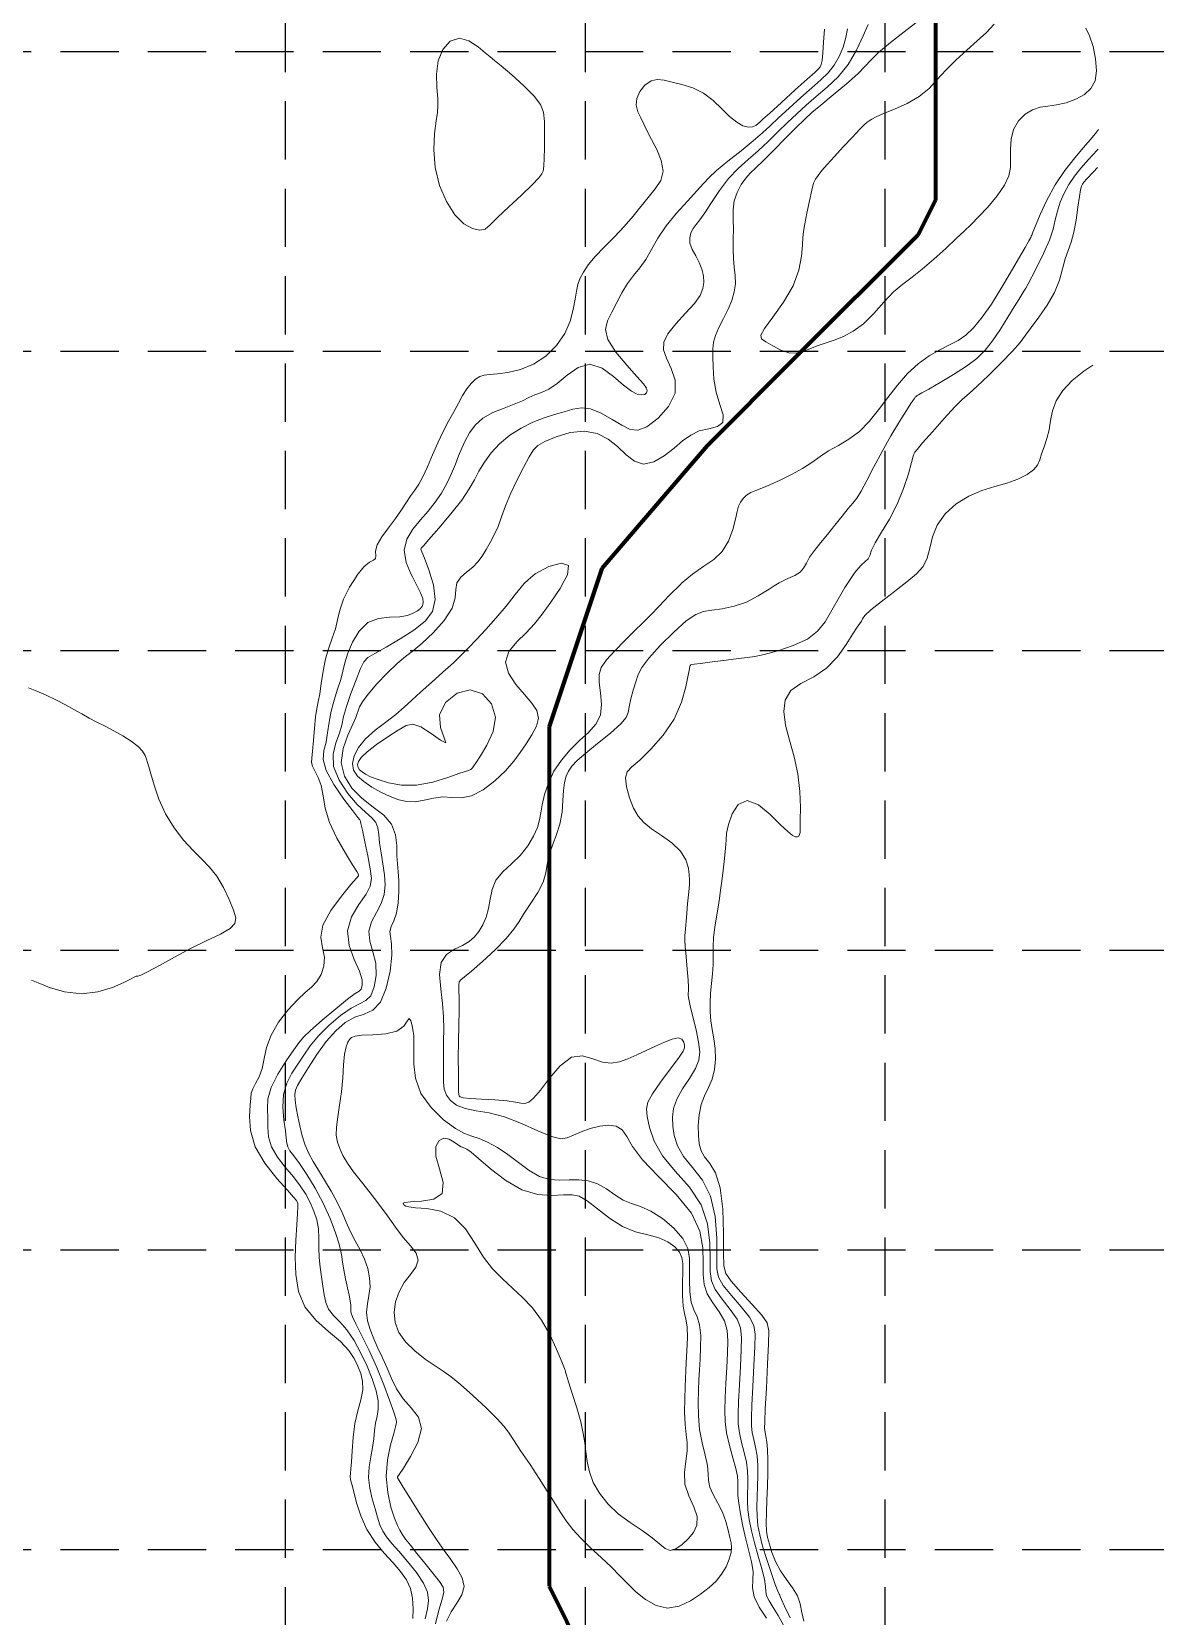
# Model space of a CAD drawing. Header units: inches. Extents: x 45655 to 51424, y 20024 to 23633.
# Drawn here: x 49993.1 to 50330.4, y 22348.5 to 22824.5 of the extents above; entities that cross this region are included whole.
import ezdxf

# ---------------------------------------------------------------- set-up
doc = ezdxf.new("R2010")
doc.units = ezdxf.units.IN
doc.header["$MEASUREMENT"] = 0
doc.linetypes.add('HIDDEN', pattern=[0.375, 0.25, -0.125])
doc.layers.add('CREEK', color=5, linetype='Continuous', lineweight=211)
doc.layers.add('CTR', color=43, linetype='Continuous', lineweight=9)
doc.layers.add('GRID', color=254, linetype='HIDDEN')

msp = doc.modelspace()

# ---------------------------------------------------------------- linework, layer by layer
at = {"layer": 'CREEK'}
for p, q in [((50264.44, 22837.14), (50264.44, 22810.79)), ((50264.44, 22810.79), (50264.44, 22789.71)), ((50264.44, 22789.71), (50264.44, 22773.9)), ((50264.44, 22773.9), (50259.17, 22763.36)), ((50259.17, 22763.36), (50222.25, 22726.47)), ((50222.25, 22726.47), (50195.89, 22700.12)), ((50195.89, 22700.12), (50164.25, 22663.23)), ((50164.25, 22663.23), (50148.43, 22615.81)), ((50148.43, 22615.81), (50148.43, 22573.65)), ((50148.43, 22573.65), (50148.43, 22484.06)), ((50148.43, 22484.06), (50148.43, 22473.52)), ((50148.43, 22473.52), (50148.43, 22405.01)), ((50148.43, 22405.01), (50148.43, 22357.58)), ((50148.43, 22357.58), (50174.79, 22304.89))]:
    msp.add_line(p, q, dxfattribs=at)
at = {"layer": 'CTR', "color": 5}
for points, elevation in [([(50117.63, 22347.05), (50119.04, 22349.85), (50120.75, 22352.45), (50122.25, 22354.92), (50122.93, 22357.42), (50122.36, 22360.08), (50120.87, 22362.82), (50118.95, 22365.56), (50116.98, 22368.29), (50114.89, 22371.3), (50112.47, 22374.93), (50109.64, 22379.33), (50106.85, 22383.77), (50104.65, 22387.33), (50103.43, 22389.31), (50102.97, 22390.07), (50102.9, 22390.22), (50102.98, 22390.38), (50103.44, 22391.13), (50104.7, 22393.05), (50106.88, 22396.48), (50109.06, 22400.75), (50110.12, 22404.93), (50109.23, 22408.32), (50107.06, 22411.14), (50104.6, 22413.87), (50102.65, 22416.81), (50101.15, 22419.94), (50099.82, 22423.09), (50098.46, 22426.13), (50097.08, 22429.05), (50095.8, 22431.87), (50094.72, 22434.62), (50093.96, 22437.28), (50093.68, 22439.85), (50093.92, 22442.36), (50094.38, 22444.86), (50094.71, 22447.45), (50094.58, 22450.18), (50094, 22453.01), (50093.02, 22455.82), (50091.72, 22458.56), (50090.27, 22461.27), (50088.84, 22464.01), (50087.57, 22466.85), (50086.32, 22469.82), (50084.85, 22472.95), (50083.04, 22476.23), (50081.06, 22479.48), (50079.18, 22482.47), (50077.59, 22485.08), (50076.3, 22487.5), (50075.23, 22490.02), (50074.35, 22492.83), (50073.63, 22495.8), (50073.02, 22498.68), (50072.52, 22501.28), (50072.19, 22503.48), (50072.09, 22505.22), (50072.3, 22506.54), (50072.97, 22507.96), (50074.25, 22510.1), (50076.24, 22513.37), (50078.75, 22517.29), (50081.54, 22521.16), (50084.39, 22524.39), (50087.25, 22526.84), (50090.11, 22528.47), (50092.91, 22529.42), (50095.54, 22530.56), (50097.81, 22532.93), (50099.58, 22537.16), (50100.76, 22542.33), (50101.27, 22547.1), (50101.17, 22550.47), (50100.81, 22552.66), (50100.66, 22554.24), (50101.07, 22555.7), (50101.83, 22557.42), (50102.6, 22559.74), (50103.1, 22562.85), (50103.32, 22566.31), (50103.32, 22569.55), (50103.15, 22572.17), (50102.91, 22574.48), (50102.76, 22576.97), (50102.73, 22579.99), (50102.38, 22583.28), (50101.19, 22586.41), (50098.8, 22589.1), (50095.64, 22591.58), (50092.26, 22594.22), (50089.23, 22597.3), (50087.01, 22600.86), (50086.07, 22604.84), (50086.63, 22609.12), (50088.08, 22613.19), (50089.56, 22616.43), (50090.44, 22618.45), (50090.85, 22619.63), (50091.1, 22620.51), (50091.52, 22621.63), (50092.42, 22623.23), (50094.1, 22625.52), (50096.73, 22628.56), (50099.84, 22631.83), (50102.86, 22634.72), (50105.38, 22636.79), (50107.7, 22638.57), (50110.38, 22640.78), (50113.67, 22643.94), (50116.93, 22647.65), (50119.32, 22651.29), (50120.27, 22654.37), (50120.42, 22656.88), (50120.73, 22658.91), (50121.72, 22660.34), (50121.91, 22660.6), (50123.69, 22662.11), (50125.55, 22663.59), (50127.07, 22665.21), (50128.33, 22666.97), (50129.52, 22668.9), (50130.74, 22671), (50131.98, 22673.31), (50133.14, 22675.88), (50134.21, 22678.77), (50135.35, 22682.02), (50136.83, 22685.68), (50138.74, 22689.7), (50140.77, 22693.6), (50142.52, 22696.78), (50143.76, 22698.86), (50145.05, 22700.2), (50147.14, 22701.39), (50150.53, 22702.81), (50154.76, 22704.04), (50159.07, 22704.52), (50162.87, 22703.8), (50166.14, 22702.12), (50169.01, 22699.85), (50171.59, 22697.4), (50174.11, 22695.42), (50176.82, 22694.56), (50179.86, 22695.28), (50183.02, 22697.11), (50185.99, 22699.4), (50188.55, 22701.53), (50190.96, 22703.3), (50193.54, 22704.53), (50196.44, 22705.2), (50199.06, 22705.84), (50200.66, 22707.06), (50200.7, 22709.35), (50199.74, 22712.52), (50198.6, 22716.2), (50197.93, 22720.05), (50197.69, 22723.7), (50197.64, 22726.83), (50197.64, 22729.22), (50197.82, 22731.2), (50198.39, 22733.23), (50199.46, 22735.65), (50200.83, 22738.34), (50202.19, 22741.1), (50203.29, 22743.74), (50204.05, 22746.29), (50204.4, 22748.75), (50204.33, 22751.19), (50204.04, 22753.69), (50203.77, 22756.33), (50203.72, 22759.2), (50203.76, 22762.18), (50203.78, 22765.18), (50203.71, 22768.1), (50203.72, 22770.91), (50204.05, 22773.62), (50204.91, 22776.19), (50206.12, 22778.52), (50207.48, 22780.45), (50208.83, 22781.98), (50210.47, 22783.55), (50212.77, 22785.73), (50215.92, 22788.88), (50219.44, 22792.46), (50222.65, 22795.72), (50225.1, 22798.13), (50227.31, 22800.15), (50230.03, 22802.44), (50233.74, 22805.49), (50237.75, 22808.84), (50241.16, 22811.85), (50243.33, 22814.06), (50245.02, 22815.94), (50247.32, 22818.17), (50250.94, 22821.18), (50255.09, 22824.42), (50258.59, 22827.08)], 562), ([(50113.06, 22660.55), (50112.39, 22662.78), (50111.03, 22666.31), (50110.26, 22668.27), (50109.98, 22669.02), (50109.98, 22669.16), (50110.09, 22669.31), (50110.73, 22670.05), (50112.39, 22671.97), (50115.36, 22675.38), (50118.95, 22679.62), (50122.21, 22683.76), (50124.49, 22687.12), (50126.05, 22689.88), (50127.41, 22692.46), (50129.02, 22695.19), (50131.05, 22697.99), (50133.59, 22700.72), (50136.66, 22703.23), (50140.06, 22705.41), (50143.57, 22707.18), (50146.93, 22708.5), (50150.09, 22709.48), (50152.97, 22710.32), (50155.58, 22711.08), (50158.14, 22711.49), (50160.92, 22711.15), (50164.08, 22709.85), (50167.35, 22708.02), (50170.32, 22706.23), (50172.8, 22705.02), (50175.11, 22704.77), (50177.82, 22705.81), (50181.15, 22708.34), (50184.34, 22711.9), (50186.31, 22715.88), (50186.35, 22719.75), (50185.13, 22723.3), (50183.65, 22726.36), (50182.78, 22728.91), (50182.86, 22731.24), (50184.09, 22733.76), (50186.48, 22736.74), (50189.41, 22739.9), (50192.06, 22742.84), (50193.78, 22745.26), (50194.65, 22747.29), (50194.91, 22749.17), (50194.78, 22751.11), (50194.32, 22753.1), (50193.52, 22755.12), (50192.47, 22757.13), (50191.43, 22759.08), (50190.74, 22760.91), (50190.66, 22762.57), (50191.05, 22764.05), (50191.73, 22765.35), (50192.57, 22766.52), (50193.67, 22767.94), (50195.17, 22770.07), (50197.18, 22773.16), (50199.62, 22776.79), (50202.35, 22780.37), (50205.26, 22783.41), (50208.24, 22786.08), (50211.26, 22788.69), (50214.23, 22791.47), (50217.15, 22794.34), (50220, 22797.16), (50222.81, 22799.83), (50225.65, 22802.42), (50228.67, 22805.03), (50231.92, 22807.81), (50235.19, 22810.94), (50238.2, 22814.64), (50240.76, 22818.93), (50242.77, 22823.19), (50244.24, 22826.6)], 564), ([(50309.55, 22825.54), (50310.69, 22823.23), (50311.75, 22820.01), (50312.53, 22816.3), (50312.79, 22812.72), (50312.34, 22809.75), (50311.13, 22807.41), (50309.2, 22805.58), (50306.61, 22804.16), (50303.67, 22803.14), (50300.78, 22802.48), (50298.19, 22802.11), (50295.85, 22801.75), (50293.6, 22801.03), (50291.37, 22799.65), (50289.37, 22797.66), (50287.9, 22795.13), (50287.15, 22792.2), (50286.93, 22789.14), (50286.95, 22786.22), (50286.92, 22783.63), (50286.46, 22781.13), (50285.21, 22778.37), (50282.94, 22775.13), (50280.12, 22771.79), (50277.38, 22768.84), (50275.14, 22766.57), (50273.07, 22764.59), (50270.64, 22762.32), (50267.51, 22759.36), (50263.97, 22756.09), (50260.48, 22753.1), (50257.4, 22750.76), (50254.6, 22748.67), (50251.85, 22746.28), (50248.93, 22743.18), (50245.9, 22739.81), (50242.82, 22736.76), (50239.78, 22734.52), (50236.81, 22732.96), (50233.99, 22731.83), (50231.35, 22730.9), (50228.92, 22730.06), (50226.69, 22729.25), (50224.66, 22728.44), (50222.65, 22727.91), (50220.47, 22727.97), (50218.02, 22728.81), (50215.59, 22730.08), (50213.55, 22731.32), (50212.25, 22732.21), (50212.01, 22733.3), (50213.12, 22735.31), (50215.66, 22738.73), (50218.85, 22743.19), (50221.69, 22748.08), (50223.41, 22752.84), (50224.22, 22757.06), (50224.51, 22760.37), (50224.67, 22762.63), (50224.86, 22764.47), (50225.23, 22766.74), (50225.84, 22769.99), (50226.58, 22773.66), (50227.3, 22776.84), (50227.87, 22778.92), (50228.44, 22780.21), (50229.21, 22781.31), (50230.35, 22782.73), (50231.96, 22784.61), (50234.1, 22787), (50236.77, 22789.9), (50239.49, 22792.81), (50241.76, 22795.18), (50243.17, 22796.57), (50243.98, 22797.27), (50244.57, 22797.69), (50245.34, 22798.19), (50246.64, 22798.91), (50248.86, 22799.89), (50252.14, 22801.22), (50255.96, 22802.91), (50259.6, 22804.96), (50262.51, 22807.37), (50264.99, 22810.06), (50267.57, 22812.95), (50270.59, 22815.94), (50273.85, 22818.9), (50277.01, 22821.7), (50279.78, 22824.26), (50282.08, 22826.71)], 558), ([(50107.52, 22347.84), (50107.68, 22350.79), (50107.47, 22353.92), (50106.82, 22356.89), (50105.6, 22359.52), (50103.84, 22361.98), (50101.6, 22364.55), (50098.95, 22367.49), (50096.22, 22370.83), (50093.78, 22374.59), (50091.95, 22378.68), (50090.66, 22382.64), (50089.79, 22385.93), (50089.21, 22388.16), (50088.88, 22389.55), (50088.75, 22390.51), (50088.8, 22391.45), (50088.95, 22392.79), (50089.13, 22394.96), (50089.33, 22398.25), (50089.62, 22402.25), (50090.17, 22406.4), (50091.04, 22410.2), (50091.94, 22413.58), (50092.52, 22416.52), (50092.48, 22419.1), (50091.95, 22421.4), (50091.07, 22423.62), (50089.96, 22425.91), (50088.33, 22428.36), (50085.82, 22431.05), (50082.28, 22434.04), (50078.42, 22437.49), (50075.17, 22441.49), (50073.23, 22446.11), (50072.38, 22451.16), (50072.24, 22456.4), (50072.42, 22461.52), (50072.71, 22466.06), (50072.96, 22469.52), (50073.06, 22471.55), (50073, 22472.54), (50072.85, 22472.97), (50072.58, 22473.41), (50071.76, 22474.38), (50069.89, 22476.46), (50066.71, 22480), (50063.1, 22484.57), (50060.19, 22489.57), (50058.8, 22494.39), (50058.55, 22498.65), (50058.76, 22501.99), (50058.89, 22504.17), (50059.04, 22505.64), (50059.47, 22506.94), (50060.32, 22508.55), (50061.37, 22510.58), (50062.3, 22513.08), (50062.93, 22516.04), (50063.65, 22519.4), (50064.97, 22523.08), (50067.23, 22526.94), (50070.07, 22530.61), (50072.88, 22533.66), (50075.24, 22535.83), (50077.12, 22537.49), (50078.68, 22539.17), (50079.98, 22541.29), (50080.84, 22543.78), (50081, 22546.49), (50080.44, 22549.31), (50079.97, 22552.45), (50080.57, 22556.15), (50082.9, 22560.51), (50086.11, 22564.84), (50088.98, 22568.27), (50090.61, 22570.18), (50091.21, 22570.93), (50091.28, 22571.13), (50091.19, 22571.37), (50090.71, 22572.22), (50089.48, 22574.24), (50087.3, 22577.77), (50084.74, 22582.28), (50082.56, 22586.98), (50081.28, 22591.26), (50080.62, 22594.95), (50080.03, 22598.03), (50079.15, 22600.49), (50078.16, 22602.41), (50077.4, 22603.84), (50077.12, 22604.96), (50077.2, 22606.28), (50077.46, 22608.36), (50077.72, 22611.56), (50077.99, 22615.27), (50078.31, 22618.66), (50078.7, 22621.15), (50079.14, 22623.2), (50079.6, 22625.55), (50080.06, 22628.72), (50080.61, 22632.4), (50081.34, 22636.07), (50082.32, 22639.36), (50083.37, 22642.29), (50084.29, 22645.06), (50084.96, 22647.81), (50085.65, 22650.73), (50086.77, 22653.98), (50088.55, 22657.6), (50090.7, 22661.06), (50090.73, 22661.1), (50092.84, 22663.72), (50094.57, 22665.14), (50095.78, 22665.75), (50096.38, 22666.21), (50096.4, 22667.06), (50096.35, 22668.43), (50096.8, 22670.34), (50098.2, 22672.75), (50100.22, 22675.48), (50102.33, 22678.24), (50104.14, 22680.83), (50105.64, 22683.14), (50106.93, 22685.11), (50108.13, 22686.78), (50109.32, 22688.51), (50110.56, 22690.74), (50111.94, 22693.78), (50113.43, 22697.34), (50115.02, 22700.99), (50116.65, 22704.37), (50118.28, 22707.45), (50119.82, 22710.28), (50121.21, 22712.88), (50122.5, 22715.2), (50123.76, 22717.21), (50125.04, 22718.83), (50126.33, 22720.05), (50127.62, 22720.86), (50128.95, 22721.28), (50130.61, 22721.49), (50132.93, 22721.7), (50136.11, 22722.12), (50139.88, 22723), (50143.8, 22724.58), (50147.5, 22727.04), (50150.71, 22730.2), (50153.2, 22733.78), (50154.8, 22737.5), (50155.72, 22741.07), (50156.25, 22744.16), (50156.64, 22746.55), (50157.08, 22748.48), (50157.73, 22750.27), (50158.74, 22752.21), (50160.23, 22754.4), (50162.32, 22756.91), (50165.02, 22759.77), (50168.04, 22762.84), (50171.02, 22765.99), (50173.66, 22769.04), (50176.01, 22771.97), (50178.23, 22774.69), (50180.33, 22777.22), (50181.97, 22779.76), (50182.67, 22782.57), (50182.14, 22785.76), (50180.8, 22789.07), (50179.23, 22792.12), (50177.92, 22794.62), (50176.88, 22796.69), (50175.95, 22798.57), (50175.13, 22800.44), (50174.63, 22802.37), (50174.75, 22804.41), (50175.69, 22806.52), (50177.24, 22808.41), (50179.07, 22809.68), (50180.94, 22810.11), (50182.97, 22809.87), (50185.4, 22809.29), (50188.34, 22808.58), (50191.57, 22807.58), (50194.77, 22806.04), (50197.69, 22803.81), (50200.3, 22801.27), (50202.65, 22798.95), (50204.78, 22797.24), (50206.65, 22796.21), (50208.23, 22795.8), (50209.51, 22795.91), (50210.47, 22796.32), (50211.16, 22796.81), (50211.7, 22797.28), (50212.66, 22798.15), (50214.71, 22800.03), (50218.22, 22803.21), (50222.34, 22806.96), (50225.95, 22810.23), (50228.19, 22812.24), (50229.29, 22813.27), (50229.82, 22813.89), (50230.18, 22814.6), (50230.47, 22815.83), (50230.67, 22817.99), (50230.81, 22821.29), (50231.14, 22825.25)], 568), ([(50111.26, 22347.8), (50111.92, 22350.75), (50112.24, 22353.31), (50111.93, 22355.74), (50110.76, 22358.44), (50108.62, 22361.64), (50105.96, 22365), (50103.35, 22368.04), (50101.26, 22370.42), (50099.69, 22372.34), (50098.52, 22374.12), (50097.67, 22376.04), (50096.95, 22378.25), (50096.23, 22380.81), (50095.38, 22383.77), (50094.64, 22386.98), (50094.26, 22390.24), (50094.42, 22393.39), (50094.93, 22396.39), (50095.47, 22399.22), (50095.83, 22401.86), (50096.08, 22404.31), (50096.38, 22406.55), (50096.82, 22408.61), (50097.19, 22410.73), (50097.16, 22413.21), (50096.53, 22416.27), (50095.36, 22419.8), (50093.8, 22423.65), (50091.94, 22427.59), (50089.92, 22431.34), (50087.78, 22434.54), (50085.65, 22436.96), (50083.74, 22438.89), (50082.27, 22440.72), (50081.4, 22442.78), (50080.91, 22445.11), (50080.56, 22447.68), (50080.12, 22450.44), (50079.68, 22453.34), (50079.39, 22456.29), (50079.32, 22459.22), (50079.33, 22462.12), (50079.18, 22464.92), (50078.69, 22467.62), (50077.86, 22470.24), (50076.76, 22472.78), (50075.41, 22475.27), (50073.74, 22477.8), (50071.69, 22480.49), (50069.26, 22483.41), (50066.88, 22486.47), (50065.09, 22489.54), (50064.24, 22492.51), (50064.04, 22495.36), (50064.03, 22498.16), (50063.91, 22500.92), (50064.04, 22503.9), (50064.97, 22507.33), (50067, 22511.35), (50069.55, 22515.36), (50071.83, 22518.67), (50073.35, 22520.8), (50074.74, 22522.44), (50076.87, 22524.48), (50080.33, 22527.55), (50084.39, 22531.01), (50087.96, 22533.9), (50090.23, 22535.53), (50091.42, 22536.31), (50092.02, 22536.91), (50092.37, 22537.95), (50092.31, 22539.67), (50091.53, 22542.27), (50089.98, 22545.82), (50088.43, 22550), (50087.94, 22554.37), (50089.15, 22558.57), (50091.38, 22562.32), (50093.53, 22565.43), (50094.76, 22567.83), (50095.09, 22570.1), (50094.76, 22572.98), (50094.03, 22576.92), (50093.14, 22581.15), (50092.39, 22584.64), (50091.96, 22586.6), (50091.8, 22587.38), (50091.75, 22587.54), (50091.64, 22587.69), (50091.02, 22588.44), (50089.49, 22590.43), (50086.81, 22593.99), (50083.8, 22598.39), (50081.49, 22602.59), (50080.64, 22605.89), (50080.88, 22608.52), (50081.49, 22611.05), (50081.98, 22613.9), (50082.4, 22617.04), (50083, 22620.35), (50083.92, 22623.71), (50084.98, 22626.94), (50085.91, 22629.86), (50086.56, 22632.44), (50087.14, 22634.93), (50088, 22637.76), (50089.41, 22641.11), (50091.41, 22644.44), (50094.04, 22646.99), (50097.23, 22648.24), (50100.57, 22648.61), (50103.6, 22648.73), (50105.95, 22649.12), (50107.68, 22649.77), (50108.94, 22650.51), (50109.87, 22651.25), (50110.47, 22652.03), (50110.7, 22652.99), (50110.51, 22654.21), (50109.85, 22655.92), (50108.66, 22658.3), (50107.42, 22660.69), (50107.03, 22661.45), (50105.54, 22665.07), (50104.94, 22668.71), (50105.73, 22672.05), (50107.57, 22675.06), (50109.88, 22677.85), (50112.16, 22680.48), (50114.26, 22683.11), (50116.15, 22685.85), (50117.78, 22688.79), (50119.16, 22691.78), (50120.32, 22694.58), (50121.3, 22697.06), (50122.24, 22699.33), (50123.27, 22701.59), (50124.53, 22703.97), (50126.24, 22706.32), (50128.58, 22708.41), (50131.61, 22710.09), (50134.92, 22711.43), (50138, 22712.56), (50140.44, 22713.61), (50142.41, 22714.57), (50144.22, 22715.4), (50146.15, 22716.13), (50148.34, 22717.12), (50150.88, 22718.78), (50153.85, 22721.27), (50157.18, 22723.62), (50160.73, 22724.62), (50164.35, 22723.44), (50167.81, 22720.92), (50170.81, 22718.28), (50173.17, 22716.51), (50174.93, 22715.62), (50176.22, 22715.35), (50177.15, 22715.51), (50177.71, 22715.95), (50177.91, 22716.58), (50177.69, 22717.4), (50176.78, 22718.71), (50174.84, 22720.94), (50171.8, 22724.29), (50168.53, 22728.21), (50166.12, 22731.98), (50165.4, 22735.03), (50165.99, 22737.63), (50167.29, 22740.21), (50168.77, 22743.09), (50170.32, 22746.07), (50172.01, 22748.87), (50173.83, 22751.28), (50175.7, 22753.55), (50177.5, 22756.03), (50179.22, 22759), (50181.13, 22762.41), (50183.56, 22766.12), (50186.69, 22769.96), (50190.01, 22773.6), (50192.85, 22776.63), (50194.82, 22778.85), (50196.5, 22780.7), (50198.74, 22782.81), (50202.12, 22785.59), (50206.07, 22788.71), (50209.74, 22791.65), (50212.53, 22794.04), (50214.86, 22796.2), (50217.36, 22798.59), (50220.51, 22801.52), (50224, 22804.69), (50227.31, 22807.63), (50230.05, 22810.03), (50232.24, 22812.14), (50234.05, 22814.36), (50235.55, 22816.99), (50236.74, 22819.85), (50237.56, 22822.69), (50238.04, 22825.31)], 566), ([(50313.4, 22795.12), (50312.48, 22793.84), (50310.93, 22792.01), (50308.89, 22789.7), (50306.26, 22786.6), (50303.3, 22782.78), (50300.4, 22778.43), (50297.87, 22773.82), (50295.84, 22769.51), (50294.43, 22766.16), (50293.66, 22764.24), (50293.34, 22763.38), (50293.22, 22763.02), (50293.03, 22762.62), (50292.5, 22761.65), (50291.35, 22759.63), (50289.42, 22756.23), (50286.89, 22751.9), (50284.06, 22747.19), (50281.22, 22742.67), (50278.47, 22738.67), (50275.9, 22735.48), (50273.55, 22733.27), (50271.22, 22731.72), (50268.67, 22730.4), (50265.73, 22728.92), (50262.52, 22727.09), (50259.25, 22724.73), (50256.08, 22721.76), (50253.06, 22718.31), (50250.16, 22714.62), (50247.35, 22710.91), (50244.54, 22707.43), (50241.6, 22704.42), (50238.46, 22702.07), (50235.31, 22700.2), (50232.38, 22698.53), (50229.79, 22696.85), (50227.3, 22695.11), (50224.52, 22693.3), (50221.25, 22691.47), (50217.82, 22689.76), (50214.72, 22688.35), (50212.31, 22687.39), (50210.48, 22686.69), (50209.02, 22686.02), (50207.75, 22685.21), (50206.67, 22684.24), (50205.87, 22683.16), (50205.35, 22681.94), (50204.93, 22680.34), (50204.41, 22678.06), (50203.57, 22674.93), (50202.28, 22671.47), (50200.42, 22668.32), (50197.91, 22665.93), (50194.86, 22663.89), (50191.49, 22661.57), (50188.14, 22658.69), (50187.97, 22658.55), (50184.55, 22655.16), (50181.5, 22651.95), (50178.97, 22649.3), (50176.64, 22646.94), (50174.12, 22644.46), (50171.15, 22641.58), (50168.16, 22638.54), (50165.67, 22635.76), (50164.13, 22633.49), (50163.46, 22631.38), (50163.46, 22628.96), (50163.87, 22625.87), (50164.19, 22622.45), (50163.86, 22619.2), (50162.47, 22616.44), (50160.25, 22614), (50157.58, 22611.53), (50154.79, 22608.75), (50152.16, 22605.67), (50149.92, 22602.31), (50148.24, 22598.77), (50147.08, 22595.33), (50146.38, 22592.29), (50145.98, 22589.83), (50145.6, 22587.69), (50144.97, 22585.44), (50143.8, 22582.8), (50142.08, 22579.93), (50139.84, 22577.11), (50137.18, 22574.56), (50134.57, 22572.13), (50132.5, 22569.6), (50131.32, 22566.82), (50130.73, 22563.92), (50130.26, 22561.08), (50129.52, 22558.49), (50128.52, 22556.19), (50127.35, 22554.2), (50126.05, 22552.58), (50124.48, 22551.22), (50122.5, 22550.03), (50120.06, 22548.85), (50117.69, 22547.28), (50116.05, 22544.84), (50115.6, 22541.24), (50115.95, 22536.93), (50116.5, 22532.54), (50116.78, 22528.53), (50116.82, 22524.86), (50116.77, 22521.32), (50116.75, 22517.79), (50116.76, 22514.4), (50116.77, 22511.39), (50116.79, 22508.91), (50117, 22506.86), (50117.62, 22505.07), (50118.83, 22503.45), (50120.7, 22502.06), (50123.26, 22501.03), (50126.53, 22500.37), (50130.49, 22499.69), (50135.09, 22498.51), (50140.16, 22496.54), (50145.11, 22494.32), (50149.2, 22492.61), (50151.96, 22491.97), (50153.89, 22492.24), (50155.74, 22493.03), (50158.1, 22494.03), (50160.82, 22494.99), (50163.64, 22495.73), (50166.28, 22496.05), (50168.58, 22495.77), (50170.4, 22494.67), (50171.78, 22492.62), (50173.48, 22489.58), (50176.45, 22485.58), (50181.21, 22480.69), (50186.65, 22475.24), (50191.2, 22469.61), (50193.73, 22464.16), (50194.63, 22459.14), (50194.72, 22454.76), (50194.72, 22451.17), (50195, 22448.14), (50195.91, 22445.4), (50197.56, 22442.69), (50199.5, 22439.96), (50201.12, 22437.22), (50201.96, 22434.4), (50202.15, 22431.28), (50202.01, 22427.6), (50201.78, 22423.21), (50201.54, 22418.55), (50201.33, 22414.14), (50201.21, 22410.38), (50201.29, 22407.01), (50201.72, 22403.59), (50202.59, 22399.85), (50203.63, 22396.14), (50204.51, 22392.95), (50204.98, 22390.62), (50205.14, 22388.99), (50205.13, 22387.7), (50205.09, 22386.42), (50205.15, 22384.8), (50205.39, 22382.5), (50205.89, 22379.3), (50206.63, 22375.54), (50207.51, 22371.66), (50208.46, 22368.09), (50209.26, 22364.87), (50209.67, 22362.02), (50209.57, 22359.48), (50209.48, 22357.02), (50210, 22354.33), (50211.55, 22351.24), (50213.71, 22347.99)], 562), ([(50313.26, 22789.2), (50312.98, 22788.88), (50310.36, 22786.03), (50308.09, 22783.45), (50306.15, 22781.02), (50304.49, 22778.56), (50303.07, 22775.94), (50301.91, 22773.24), (50301.04, 22770.55), (50300.4, 22767.92), (50299.73, 22765.1), (50298.68, 22761.85), (50297.02, 22758), (50295.11, 22754.1), (50293.4, 22750.84), (50292.25, 22748.71), (50291.53, 22747.42), (50290.98, 22746.5), (50290.35, 22745.51), (50289.46, 22744.07), (50288.1, 22741.86), (50286.19, 22738.7), (50283.93, 22735.07), (50281.59, 22731.6), (50279.32, 22728.76), (50276.83, 22726.35), (50273.75, 22724), (50269.86, 22721.49), (50265.81, 22719.07), (50262.44, 22717.14), (50260.38, 22715.98), (50259.36, 22715.42), (50258.91, 22715.15), (50258.63, 22714.91), (50258.39, 22714.65), (50258.13, 22714.32), (50257.78, 22713.82), (50257.08, 22712.76), (50255.77, 22710.7), (50253.68, 22707.35), (50251.08, 22703.07), (50248.4, 22698.37), (50245.96, 22693.75), (50243.88, 22689.63), (50242.18, 22686.41), (50240.87, 22684.31), (50239.68, 22682.81), (50238.28, 22681.21), (50236.42, 22678.95), (50234.26, 22676.25), (50232.02, 22673.47), (50229.92, 22670.91), (50228.1, 22668.64), (50226.67, 22666.61), (50225.69, 22664.83), (50224.86, 22663.32), (50223.8, 22662.11), (50222.22, 22661.17), (50220.12, 22660.22), (50217.54, 22658.91), (50216.07, 22658)], 564), ([(50313.12, 22783.67), (50311.84, 22782.34), (50309.92, 22780.31), (50308.98, 22779.27), (50308.57, 22778.69), (50308.28, 22778.07), (50307.99, 22776.97), (50307.65, 22774.94), (50307.22, 22771.72), (50306.67, 22767.87), (50305.99, 22764.2), (50305.16, 22761.25), (50304.27, 22758.74), (50303.4, 22756.19), (50302.62, 22753.22), (50301.63, 22749.83), (50300.14, 22746.16), (50297.95, 22742.35), (50295.45, 22738.72), (50293.17, 22735.64), (50291.47, 22733.27), (50289.84, 22731.11), (50287.57, 22728.49), (50284.21, 22724.99), (50280.39, 22721.2), (50276.97, 22717.96), (50274.54, 22715.82), (50272.58, 22714.09), (50270.25, 22711.8), (50267.02, 22708.28), (50263.52, 22704.31), (50260.59, 22700.94), (50258.93, 22699), (50258.27, 22698.2), (50258.11, 22697.97), (50258.01, 22697.73), (50257.77, 22696.94), (50257.24, 22695.03), (50256.3, 22691.66), (50254.88, 22687.28), (50252.97, 22682.55), (50250.61, 22678.08), (50248.23, 22674.15), (50246.34, 22670.98), (50245.27, 22668.71), (50244.72, 22667.18), (50244.21, 22666.15), (50243.35, 22665.29), (50242.04, 22664.11), (50240.26, 22662.04), (50238.03, 22658.74), (50237.27, 22657.48), (50235.62, 22654.71), (50233.32, 22650.67), (50231.3, 22647.23), (50229.08, 22644.39), (50226.02, 22642.03), (50221.77, 22640.06), (50217.09, 22638.5), (50213, 22637.41), (50210.21, 22636.81), (50208, 22636.47), (50205.35, 22636.17), (50201.58, 22635.71), (50197.41, 22635.18), (50193.95, 22634.72), (50191.97, 22634.47), (50191.2, 22634.36), (50191.01, 22634.31), (50190.94, 22634.26), (50190.86, 22634.19), (50190.8, 22634.1), (50190.73, 22633.9), (50190.57, 22633.11), (50190.2, 22631.16), (50189.5, 22627.65), (50188.19, 22623.05), (50185.97, 22618.01), (50182.7, 22613.16), (50179.02, 22608.92), (50175.66, 22605.68), (50173.28, 22603.65), (50171.9, 22602.16), (50171.43, 22600.35), (50171.74, 22597.61), (50172.61, 22594.36), (50173.8, 22591.28), (50175.18, 22588.84), (50176.9, 22586.9), (50179.2, 22585.06), (50182.16, 22583.06), (50185.26, 22580.82), (50187.87, 22578.35), (50189.48, 22575.72), (50190.26, 22573.21), (50190.54, 22571.18), (50190.62, 22569.77), (50190.57, 22568.35), (50190.36, 22566.11), (50190.03, 22562.53), (50189.67, 22558.42), (50189.37, 22554.98), (50189.2, 22552.94), (50189.18, 22551.56), (50189.33, 22549.71), (50189.61, 22546.59), (50189.93, 22542.88), (50190.19, 22539.58), (50190.29, 22537.46), (50190.28, 22536.3), (50190.24, 22535.63), (50190.23, 22534.99), (50190.37, 22533.89), (50190.82, 22531.85), (50191.63, 22528.58), (50192.57, 22524.69), (50193.34, 22520.97), (50193.66, 22518.02), (50193.38, 22515.55), (50192.36, 22513.02), (50190.59, 22510.09), (50188.53, 22506.91), (50186.78, 22503.81), (50185.79, 22501.03), (50185.48, 22498.43), (50185.61, 22495.77), (50186.05, 22492.89), (50187.02, 22489.82), (50188.79, 22486.64), (50191.49, 22483.36), (50194.48, 22479.54), (50196.95, 22474.69), (50198.3, 22468.56), (50198.77, 22462.13), (50198.79, 22456.62), (50198.83, 22452.9), (50199.32, 22450.34), (50200.7, 22447.91), (50203.19, 22444.83), (50206.13, 22441.46), (50208.62, 22438.38), (50209.96, 22435.89), (50210.36, 22433.26), (50210.25, 22429.46), (50209.96, 22423.89), (50209.63, 22417.57), (50209.35, 22411.95), (50209.2, 22408.12), (50209.21, 22405.64), (50209.43, 22403.72), (50209.89, 22401.66), (50210.44, 22399.35), (50210.89, 22396.74), (50211.1, 22393.84), (50211.12, 22390.75), (50211.03, 22387.57), (50210.91, 22384.42), (50210.85, 22381.38), (50210.89, 22378.5), (50211.16, 22375.82), (50211.69, 22372.98), (50212.56, 22369.63), (50213.81, 22365.56), (50215.18, 22361.41), (50216.37, 22358.04), (50217.12, 22356.07), (50217.52, 22355.19), (50217.7, 22354.86), (50217.83, 22354.51), (50218.21, 22353.6), (50219.14, 22351.57), (50220.8, 22348.09)], 566), ([(50311.65, 22724.27), (50308.95, 22722.52), (50305.49, 22719.71), (50302.67, 22716.68), (50300.68, 22713.61), (50299.58, 22710.61), (50299.02, 22707.71), (50298.57, 22704.92), (50297.88, 22702.26), (50297.04, 22699.79), (50296.3, 22697.63), (50295.76, 22695.82), (50295.1, 22694.27), (50293.92, 22692.83), (50291.93, 22691.42), (50289.19, 22690.08), (50285.9, 22688.87), (50282.25, 22687.82), (50278.38, 22686.64), (50274.46, 22684.98), (50270.68, 22682.61), (50267.38, 22679.63), (50264.91, 22676.27), (50263.51, 22672.75), (50262.73, 22669.35), (50261.98, 22666.33), (50260.72, 22663.85), (50258.73, 22661.61), (50255.86, 22659.18), (50253.14, 22657.08), (50252.1, 22656.29), (50248.21, 22653.32), (50245.07, 22650.8), (50243.29, 22649.12), (50242.56, 22648.11), (50242.21, 22647.43), (50241.74, 22646.75), (50240.92, 22645.63), (50239.6, 22643.6), (50237.65, 22640.42), (50235.04, 22636.69), (50231.76, 22633.27), (50227.89, 22630.74), (50224.07, 22628.7), (50221.04, 22626.54), (50219.36, 22623.73), (50218.93, 22620.25), (50219.46, 22616.18), (50220.62, 22611.62), (50222, 22606.7), (50223.14, 22601.51), (50223.73, 22596.25), (50223.88, 22591.44), (50223.85, 22587.64), (50223.82, 22585.26), (50223.78, 22583.98), (50223.67, 22583.3), (50223.43, 22582.86), (50223.01, 22582.61), (50222.4, 22582.64), (50221.53, 22583.08), (50220.15, 22584.2), (50217.96, 22586.28), (50214.83, 22589.33), (50211.27, 22592.24), (50207.89, 22593.56), (50205.25, 22592.37), (50203.4, 22589.51), (50202.27, 22586.32), (50201.75, 22583.78), (50201.58, 22581.62), (50201.46, 22579.2), (50201.15, 22576.1), (50200.72, 22572.65), (50200.28, 22569.35), (50199.95, 22566.57), (50199.63, 22564.08), (50199.25, 22561.51), (50198.74, 22558.58), (50198.2, 22555.46), (50197.82, 22552.42), (50197.7, 22549.63), (50197.71, 22546.99), (50197.69, 22544.32), (50197.5, 22541.48), (50197.21, 22538.55), (50196.94, 22535.63), (50196.78, 22532.82), (50196.79, 22530.09), (50197.02, 22527.4), (50197.45, 22524.72), (50197.94, 22521.95), (50198.32, 22519.02), (50198.39, 22515.9), (50198.11, 22512.78), (50197.42, 22509.87), (50196.34, 22507.3), (50195.12, 22504.86), (50194.08, 22502.21), (50193.47, 22499.14), (50193.24, 22495.93), (50193.28, 22492.93), (50193.52, 22490.45), (50194.08, 22488.36), (50195.1, 22486.48), (50196.67, 22484.49), (50198.4, 22481.67), (50199.82, 22477.23), (50200.59, 22470.77), (50200.84, 22463.63), (50200.84, 22457.55), (50200.89, 22453.77), (50201.48, 22451.44), (50203.1, 22449.16), (50206.01, 22445.91), (50209.45, 22442.21), (50212.36, 22438.96), (50213.96, 22436.64), (50214.47, 22434.26), (50214.36, 22430.4), (50214.04, 22424.23), (50213.68, 22417.08), (50213.37, 22410.86), (50213.18, 22406.99), (50213.16, 22404.95), (50213.28, 22403.78), (50213.54, 22402.57), (50213.84, 22400.96), (50214.07, 22398.64), (50214.16, 22395.45), (50214.11, 22391.64), (50213.98, 22387.52), (50213.82, 22383.42), (50213.69, 22379.66), (50213.66, 22376.5), (50213.77, 22374.12), (50214.06, 22372.16), (50214.58, 22370.14), (50215.36, 22367.69), (50216.45, 22364.95), (50217.89, 22362.17), (50219.69, 22359.56), (50221.52, 22357.08), (50222.98, 22354.67), (50223.82, 22352.22), (50224.33, 22349.7), (50224.92, 22347.03)], 568), ([(50153.01, 22659.56), (50151.78, 22657.26), (50148.96, 22653.07), (50146.4, 22649.55), (50144.04, 22646.63), (50141.53, 22643.94), (50138.76, 22641.19), (50136.41, 22638.28), (50135.37, 22635.14), (50136.25, 22631.78), (50138.44, 22628.41), (50141.03, 22625.36), (50143.27, 22622.79), (50144.79, 22620.53), (50145.3, 22618.29), (50144.7, 22615.84), (50143.3, 22613.25), (50141.56, 22610.61), (50139.79, 22608), (50137.84, 22605.34), (50135.37, 22602.5), (50132.21, 22599.49), (50128.67, 22596.77), (50125.2, 22594.92), (50122.11, 22594.32), (50119.3, 22594.46), (50116.57, 22594.61), (50113.79, 22594.26), (50110.98, 22593.63), (50108.29, 22593.17), (50105.78, 22593.2), (50103.33, 22593.75), (50100.76, 22594.73), (50097.98, 22596.03), (50095.23, 22597.57), (50092.79, 22599.21), (50090.93, 22600.88), (50089.78, 22602.66), (50089.42, 22604.66), (50089.89, 22606.96), (50091.22, 22609.48), (50093.36, 22612.07), (50096.22, 22614.65), (50099.4, 22617.12), (50102.4, 22619.42), (50104.92, 22621.54), (50107.26, 22623.68), (50109.89, 22626.13), (50113.13, 22629.02), (50116.57, 22632.09), (50119.72, 22634.93), (50122.2, 22637.29), (50124.34, 22639.48), (50126.63, 22641.9), (50129.42, 22644.88), (50132.51, 22648.3), (50135.52, 22651.89), (50138.22, 22655.45), (50140.97, 22658.76), (50142.2, 22659.83), (50144.28, 22661.65), (50148.35, 22663.85), (50152.14, 22664.85), (50154.32, 22664.11), (50153.95, 22661.31), (50153.01, 22659.56)], 558), ([(50114.36, 22346.27), (50115.32, 22350.31), (50116.32, 22353.66), (50116.83, 22355.78), (50116.64, 22357.26), (50115.56, 22358.95), (50113.58, 22361.46), (50111.11, 22364.47), (50108.7, 22367.42), (50106.8, 22369.84), (50105.39, 22371.72), (50104.37, 22373.17), (50103.61, 22374.35), (50102.9, 22375.76), (50102.07, 22377.95), (50100.99, 22381.33), (50100.01, 22385.66), (50099.58, 22390.53), (50099.99, 22395.5), (50100.89, 22400.01), (50101.81, 22403.47), (50102.33, 22405.47), (50102.54, 22406.36), (50102.6, 22406.69), (50102.62, 22407), (50102.43, 22407.88), (50101.8, 22409.88), (50100.58, 22413.41), (50098.84, 22418.07), (50096.73, 22423.25), (50094.4, 22428.36), (50092.18, 22432.91), (50090.44, 22436.39), (50089.42, 22438.48), (50088.99, 22439.54), (50088.9, 22440.06), (50088.93, 22440.51), (50088.98, 22441.09), (50088.94, 22441.95), (50088.74, 22443.23), (50088.39, 22444.96), (50087.93, 22447.18), (50087.37, 22449.83), (50086.84, 22452.56), (50086.44, 22454.88), (50086.21, 22456.55), (50085.96, 22458.12), (50085.4, 22460.32), (50084.32, 22463.7), (50082.73, 22467.95), (50080.66, 22472.6), (50078.22, 22477.13), (50075.72, 22481.22), (50073.49, 22484.53), (50071.8, 22486.82), (50070.66, 22488.37), (50069.99, 22489.5), (50069.68, 22490.61), (50069.52, 22492.09), (50069.3, 22494.32), (50068.86, 22497.58), (50068.53, 22501.41), (50068.72, 22505.25), (50069.7, 22508.64), (50071.27, 22511.62), (50073.05, 22514.38), (50074.8, 22517.08), (50076.74, 22519.86), (50079.21, 22522.82), (50082.36, 22525.97), (50085.82, 22528.93), (50089.04, 22531.19), (50091.58, 22532.47), (50093.48, 22533.44), (50094.92, 22534.92), (50095.98, 22537.56), (50096.53, 22541), (50096.4, 22544.69), (50095.57, 22548.14), (50094.62, 22551.32), (50094.3, 22554.3), (50095.11, 22557.13), (50096.6, 22559.87), (50098.06, 22562.58), (50098.92, 22565.33), (50099.21, 22568.21), (50099.04, 22571.26), (50098.58, 22574.54), (50098.03, 22577.81), (50097.58, 22580.8), (50097.35, 22583.3), (50097.09, 22585.32), (50096.47, 22586.97), (50095.22, 22588.39), (50093.33, 22590.02), (50090.88, 22592.33), (50088.02, 22595.65), (50085.41, 22599.62), (50083.78, 22603.72), (50083.63, 22607.5), (50084.48, 22610.85), (50085.53, 22613.74), (50086.23, 22616.22), (50086.78, 22618.74), (50087.59, 22621.8), (50088.92, 22625.71), (50090.49, 22629.79), (50091.88, 22633.17), (50092.88, 22635.22), (50094.04, 22636.47), (50096.1, 22637.74), (50099.52, 22639.64), (50103.73, 22642.06), (50107.87, 22644.69), (50111.21, 22647.38), (50113.42, 22650.35), (50114.27, 22653.95), (50113.73, 22658.33), (50113.06, 22660.55)], 564), ([(50216.07, 22658), (50214.56, 22657.06), (50211.25, 22654.98), (50207.68, 22653.14), (50203.97, 22651.87), (50200.41, 22651.12), (50197.31, 22650.67), (50194.83, 22650.28), (50192.49, 22649.41), (50189.64, 22647.48), (50185.87, 22644.14), (50181.84, 22640.1), (50178.44, 22636.33), (50176.32, 22633.54), (50175.17, 22631.36), (50174.45, 22629.23), (50173.71, 22626.7), (50173.01, 22624.04), (50172.5, 22621.71), (50172.22, 22620), (50171.6, 22618.48), (50169.95, 22616.54), (50166.86, 22613.8), (50163.02, 22610.66), (50159.44, 22607.76), (50156.91, 22605.53), (50155.31, 22603.85), (50154.29, 22602.38), (50153.58, 22600.83), (50153.09, 22598.97), (50152.79, 22596.57), (50152.61, 22593.5), (50152.33, 22590), (50151.71, 22586.41), (50150.62, 22583.02), (50149.37, 22579.88), (50148.36, 22577.01), (50147.84, 22574.37), (50147.45, 22571.79), (50146.63, 22569), (50145.03, 22565.89), (50142.98, 22562.69), (50141.02, 22559.74), (50139.47, 22557.25), (50137.87, 22554.87), (50135.59, 22552.12), (50132.25, 22548.7), (50128.48, 22545.18), (50125.19, 22542.29), (50123.04, 22540.58), (50121.91, 22539.68), (50121.44, 22539.04), (50121.33, 22538.12), (50121.39, 22536.58), (50121.46, 22534.11), (50121.43, 22530.52), (50121.32, 22526.09), (50121.23, 22521.17), (50121.19, 22516.19), (50121.22, 22511.68), (50121.26, 22508.22), (50121.28, 22506.18), (50121.32, 22505.23), (50121.43, 22504.83), (50121.74, 22504.53), (50122.66, 22504.27), (50124.71, 22504.03), (50128.13, 22503.85), (50132.19, 22503.65), (50135.85, 22503.36), (50138.37, 22502.98), (50139.98, 22502.65), (50141.15, 22502.57), (50142.33, 22502.96), (50143.8, 22504.14), (50145.84, 22506.5), (50148.57, 22510.1), (50151.81, 22513.86), (50155.21, 22516.43), (50158.51, 22516.89), (50161.62, 22515.98), (50164.5, 22514.91), (50167.11, 22514.62), (50169.59, 22515.07), (50172.13, 22515.99), (50174.83, 22517.16), (50177.63, 22518.44), (50180.41, 22519.75), (50183.05, 22521), (50185.38, 22521.91), (50187.16, 22522.25), (50188.28, 22521.86), (50188.87, 22521.01), (50189.12, 22520.09), (50189.15, 22519.3), (50188.68, 22518.22), (50187.3, 22516.19), (50184.83, 22512.87), (50181.94, 22508.95), (50179.49, 22505.42), (50178.11, 22502.92), (50177.7, 22500.93), (50177.93, 22498.62), (50178.59, 22495.33), (50179.97, 22491.27), (50182.49, 22486.81), (50186.31, 22482.23), (50190.56, 22477.42), (50194.08, 22472.15), (50196.01, 22466.36), (50196.7, 22460.63), (50196.76, 22455.69), (50196.77, 22452.04), (50197.16, 22449.24), (50198.3, 22446.66), (50200.38, 22443.76), (50202.82, 22440.71), (50204.87, 22437.8), (50205.96, 22435.14), (50206.25, 22432.27), (50206.12, 22428.53), (50205.87, 22423.55), (50205.59, 22418.06), (50205.35, 22413.05), (50205.2, 22409.25), (50205.24, 22406.32), (50205.58, 22403.65), (50206.24, 22400.75), (50207.03, 22397.74), (50207.7, 22394.84), (50208.04, 22392.24), (50208.13, 22389.87), (50208.08, 22387.64), (50208, 22385.42), (50208, 22383.09), (50208.14, 22380.5), (50208.53, 22377.55), (50209.17, 22374.23), (50210.07, 22370.55), (50211.21, 22366.61), (50212.33, 22362.82), (50213.13, 22359.66), (50213.42, 22357.46), (50213.51, 22355.93), (50213.76, 22354.62), (50214.52, 22353.12), (50215.73, 22351.2), (50217.25, 22348.75), (50218.93, 22345.65)], 564), ([(50108.68, 22598.18), (50104.16, 22598.2), (50100.25, 22598.9), (50097.11, 22599.85), (50094.87, 22600.7), (50093.34, 22601.43), (50092.3, 22602.11), (50091.56, 22602.78), (50091.1, 22603.49), (50090.95, 22604.29), (50091.19, 22605.26), (50092.06, 22606.49), (50093.86, 22608.17), (50096.69, 22610.35), (50100.01, 22612.67), (50103.11, 22614.7), (50105.5, 22616.05), (50107.58, 22616.44), (50109.97, 22615.64), (50113.01, 22613.69), (50115.87, 22611.66), (50117.42, 22610.88), (50117, 22612.32), (50115.84, 22615.44), (50115.57, 22619.31), (50117.4, 22623.02), (50120.81, 22625.78), (50124.8, 22626.81), (50128.48, 22625.58), (50131.19, 22622.58), (50132.34, 22618.56), (50131.63, 22614.24), (50129.78, 22610.18), (50127.83, 22606.96), (50126.54, 22604.95), (50125.86, 22603.91), (50125.49, 22603.4), (50125.21, 22603.07), (50124.96, 22602.85), (50124.75, 22602.73), (50124.46, 22602.66), (50123.61, 22602.4), (50121.61, 22601.71), (50118.08, 22600.45), (50113.53, 22599.06), (50108.68, 22598.18)], 556), ([(50170.72, 22473.5), (50173.23, 22472.47), (50175.93, 22471.59), (50178.99, 22470.22), (50182.51, 22467.95), (50185.94, 22465.05), (50188.62, 22461.95), (50190.09, 22458.98), (50190.61, 22456.05), (50190.64, 22452.9), (50190.59, 22449.43), (50190.7, 22445.94), (50191.1, 22442.89), (50191.91, 22440.55), (50192.87, 22438.47), (50193.63, 22436.06), (50193.96, 22432.9), (50193.94, 22429.29), (50193.77, 22425.72), (50193.6, 22422.53), (50193.45, 22419.53), (50193.32, 22416.33), (50193.21, 22412.69), (50193.27, 22408.71), (50193.64, 22404.61), (50194.42, 22400.59), (50195.31, 22396.89), (50195.98, 22393.77), (50196.19, 22391.34), (50196.26, 22389.34), (50196.67, 22387.35), (50197.71, 22385.06), (50199.14, 22382.5), (50200.52, 22379.76), (50201.53, 22376.98), (50202.22, 22374.4), (50202.71, 22372.21), (50203.07, 22370.57), (50203.24, 22369.19), (50203.09, 22367.65), (50202.53, 22365.68), (50201.57, 22363.42), (50200.23, 22361.15), (50198.56, 22359.08), (50196.47, 22357.14), (50193.93, 22355.19), (50190.89, 22353.18), (50187.53, 22351.58), (50184.03, 22350.98), (50180.6, 22351.76), (50177.39, 22353.57), (50174.51, 22355.88), (50172.05, 22358.24), (50169.71, 22360.67), (50167.14, 22363.28), (50164.1, 22366.13), (50160.91, 22369.09), (50157.96, 22371.95), (50155.57, 22374.61), (50153.6, 22377.18), (50151.82, 22379.86), (50149.97, 22382.81), (50147.91, 22386.14), (50145.52, 22389.91), (50142.76, 22394.08), (50140, 22398.15), (50137.75, 22401.51), (50136.26, 22403.79), (50134.91, 22405.62), (50132.86, 22407.86), (50129.56, 22411.13), (50125.6, 22414.85), (50121.87, 22418.16), (50119.02, 22420.46), (50116.69, 22422.13), (50114.24, 22423.74), (50111.26, 22425.76), (50108.1, 22428.21), (50105.32, 22430.93), (50103.35, 22433.8), (50102.24, 22436.79), (50101.94, 22439.86), (50102.37, 22442.95), (50103.42, 22445.95), (50104.98, 22448.74), (50106.85, 22451.2), (50108.47, 22453.41), (50109.18, 22455.48), (50108.54, 22457.54), (50106.86, 22459.76), (50104.66, 22462.33), (50102.32, 22465.38), (50099.9, 22468.76), (50097.36, 22472.28), (50094.69, 22475.75), (50092.09, 22479.04), (50089.77, 22482.03), (50087.94, 22484.64), (50086.58, 22486.92), (50085.59, 22488.98), (50084.91, 22490.93), (50084.57, 22493), (50084.6, 22495.47), (50085, 22498.51), (50085.57, 22502.08), (50086.13, 22506.04), (50086.52, 22510.2), (50086.78, 22514.14), (50087.08, 22517.38), (50087.51, 22519.59), (50088.01, 22520.97), (50088.54, 22521.81), (50089.13, 22522.4), (50090.19, 22522.81), (50092.26, 22523.02), (50095.57, 22523.13), (50099.4, 22523.42), (50102.73, 22524.25), (50104.8, 22525.74), (50105.86, 22527.29), (50106.42, 22528.03), (50106.91, 22527.39), (50107.33, 22525.86), (50107.65, 22524.19), (50107.81, 22523), (50107.86, 22522.21), (50107.87, 22521.62), (50107.86, 22520.98), (50107.84, 22519.84), (50107.81, 22517.74), (50107.83, 22514.36), (50108.37, 22510.11), (50109.99, 22505.57), (50113.01, 22501.29), (50116.77, 22497.65), (50120.36, 22495), (50123.1, 22493.52), (50125.3, 22492.75), (50127.46, 22492.07), (50130.01, 22490.96), (50132.92, 22489.35), (50136.04, 22487.26), (50139.25, 22484.8), (50142.46, 22482.4), (50145.59, 22480.58), (50148.61, 22479.71), (50151.55, 22479.51), (50154.45, 22479.61), (50157.36, 22479.62), (50160.23, 22479.3), (50163.02, 22478.41), (50165.68, 22476.87), (50168.23, 22475.07), (50170.72, 22473.5)], 558), ([(50170.5, 22465.56), (50174.39, 22464.01), (50178.08, 22463.09), (50181.36, 22462.22), (50184.09, 22460.99), (50186.18, 22459.48), (50187.6, 22457.89), (50188.34, 22456.33), (50188.61, 22454.5), (50188.6, 22451.97), (50188.53, 22448.55), (50188.54, 22444.84), (50188.71, 22441.64), (50189.1, 22439.47), (50189.55, 22437.72), (50189.89, 22435.48), (50189.96, 22432.15), (50189.83, 22428.29), (50189.65, 22424.78), (50189.51, 22422.2), (50189.41, 22420.02), (50189.31, 22417.42), (50189.2, 22413.88), (50189.15, 22409.85), (50189.27, 22406.1), (50189.59, 22403.14), (50189.89, 22400.65), (50189.89, 22398.11), (50189.47, 22395.11), (50189.06, 22391.74), (50189.24, 22388.21), (50190.37, 22384.72), (50191.86, 22381.43), (50192.88, 22378.47), (50192.79, 22375.91), (50191.79, 22373.71), (50190.21, 22371.76), (50188.4, 22370.04), (50186.55, 22368.78), (50184.83, 22368.31), (50183.31, 22368.86), (50181.66, 22370.22), (50179.43, 22372.1), (50176.35, 22374.25), (50172.78, 22376.65), (50169.21, 22379.33), (50166.11, 22382.3), (50163.59, 22385.48), (50161.73, 22388.72), (50160.55, 22391.94), (50159.87, 22395.04), (50159.48, 22397.93), (50159.16, 22400.62), (50158.72, 22403.46), (50157.94, 22406.89), (50156.74, 22411.13), (50155.37, 22415.48), (50154.24, 22418.98), (50153.63, 22420.96), (50153.41, 22421.8), (50153.35, 22422.09), (50153.23, 22422.45), (50152.86, 22423.4), (50152.04, 22425.46), (50150.6, 22428.91), (50148.63, 22433.18), (50146.2, 22437.47), (50143.44, 22441.15), (50140.48, 22444.28), (50137.43, 22447.1), (50134.42, 22449.86), (50131.51, 22452.85), (50128.76, 22456.4), (50126.14, 22460.63), (50123.36, 22464.86), (50120.02, 22468.24), (50115.93, 22470.16), (50111.76, 22470.98), (50108.36, 22471.25), (50106.33, 22471.48), (50105.42, 22471.71), (50105.1, 22471.91), (50104.97, 22472.05), (50104.86, 22472.18), (50104.72, 22472.35), (50104.62, 22472.59), (50105.1, 22472.85), (50106.83, 22473.04), (50110.14, 22473.18), (50113.81, 22473.81), (50116.33, 22475.55), (50116.61, 22478.82), (50115.53, 22482.89), (50114.45, 22486.76), (50114.46, 22489.65), (50115.41, 22491.41), (50116.88, 22492.09), (50118.48, 22491.78), (50119.98, 22490.93), (50121.22, 22490.06), (50122.06, 22489.54), (50122.63, 22489.29), (50123.13, 22489.13), (50123.78, 22488.8), (50125.02, 22487.91), (50127.29, 22486.01), (50130.89, 22482.91), (50135.43, 22479.39), (50140.32, 22476.56), (50145.04, 22475.17), (50149.28, 22474.88), (50152.75, 22475.06), (50155.34, 22475.13), (50157.51, 22474.66), (50159.9, 22473.31), (50162.98, 22470.91), (50166.61, 22468.06), (50170.5, 22465.56)], 556)]:
    msp.add_lwpolyline(points, dxfattribs=dict(at, elevation=elevation))
at = {"layer": 'CTR'}
for points, elevation in [([(50129.3, 22818.14), (50127.12, 22819.96), (50124.4, 22821.73), (50121.51, 22822.5), (50118.78, 22821.57), (50116.56, 22819.14), (50115.12, 22815.69), (50114.63, 22811.66), (50114.76, 22807.67), (50115.04, 22804.37), (50115.1, 22802.1), (50114.91, 22800.21), (50114.52, 22797.7), (50114.05, 22793.87), (50113.82, 22789), (50114.22, 22783.64), (50115.55, 22778.29), (50117.62, 22773.41), (50120.15, 22769.47), (50122.86, 22766.79), (50125.44, 22765.3), (50127.61, 22764.81), (50129.22, 22765.19), (50130.8, 22766.46), (50133.06, 22768.72), (50136.4, 22771.9), (50140.16, 22775.39), (50143.38, 22778.46), (50145.36, 22780.53), (50146.29, 22781.78), (50146.65, 22782.53), (50146.81, 22783.17), (50146.89, 22784.25), (50146.96, 22786.31), (50147.03, 22789.69), (50147.08, 22793.71), (50147.04, 22797.45), (50146.77, 22800.28), (50145.89, 22802.59), (50143.99, 22805.09), (50140.86, 22808.22), (50137.24, 22811.49), (50134.1, 22814.19), (50132.1, 22815.83), (50130.76, 22816.9), (50129.3, 22818.14)], 572), ([(49992.16, 22627.34), (49994.63, 22626.37), (49997.43, 22625.15), (50000.4, 22623.77), (50003.26, 22622.33), (50005.81, 22620.92), (50008.15, 22619.58), (50010.41, 22618.3), (50012.72, 22617.08), (50015.15, 22615.84), (50017.74, 22614.49), (50020.45, 22612.97), (50023.02, 22611.36), (50025.09, 22609.79), (50026.44, 22608.34), (50027.2, 22607.05), (50027.6, 22605.96), (50027.89, 22604.97), (50028.25, 22603.66), (50028.85, 22601.51), (50029.85, 22598.13), (50031.31, 22593.95), (50033.32, 22589.53), (50035.87, 22585.38), (50038.73, 22581.67), (50041.58, 22578.54), (50044.19, 22575.97), (50046.54, 22573.57), (50048.71, 22570.83), (50050.7, 22567.42), (50052.41, 22563.79), (50053.7, 22560.59), (50054.38, 22558.27), (50054.15, 22556.59), (50052.69, 22555.09), (50049.77, 22553.42), (50045.72, 22551.45), (50040.99, 22549.15), (50036.02, 22546.53), (50031.46, 22544.02), (50027.94, 22542.1), (50025.89, 22541.13), (50024.95, 22540.83), (50024.48, 22540.75), (50023.94, 22540.5), (50022.84, 22539.92), (50020.75, 22538.89), (50017.36, 22537.42), (50012.97, 22536.06), (50008.04, 22535.46), (50003.02, 22536.08), (49998.49, 22537.42), (49995.04, 22538.77), (49993.04, 22539.57)], 568)]:
    msp.add_lwpolyline(points, dxfattribs=dict(at, elevation=elevation))
at = {"layer": 'GRID', "linetype": 'HIDDEN', "ltscale": 70}
for p, q in [((50069.24, 23538.55), (50069.24, 20388.15)), ((50159.24, 23538.55), (50159.24, 20388.15)), ((50249.24, 23538.55), (50249.24, 20388.15)), ((45749.24, 22818.55), (51329.24, 22818.55)), ((45749.24, 22728.55), (51329.24, 22728.55)), ((45749.24, 22638.55), (51329.24, 22638.55)), ((45749.24, 22548.55), (51329.24, 22548.55)), ((45749.24, 22458.55), (51329.24, 22458.55)), ((45749.24, 22368.55), (51329.24, 22368.55))]:
    msp.add_line(p, q, dxfattribs=at)

doc.saveas('drawing.dxf')
